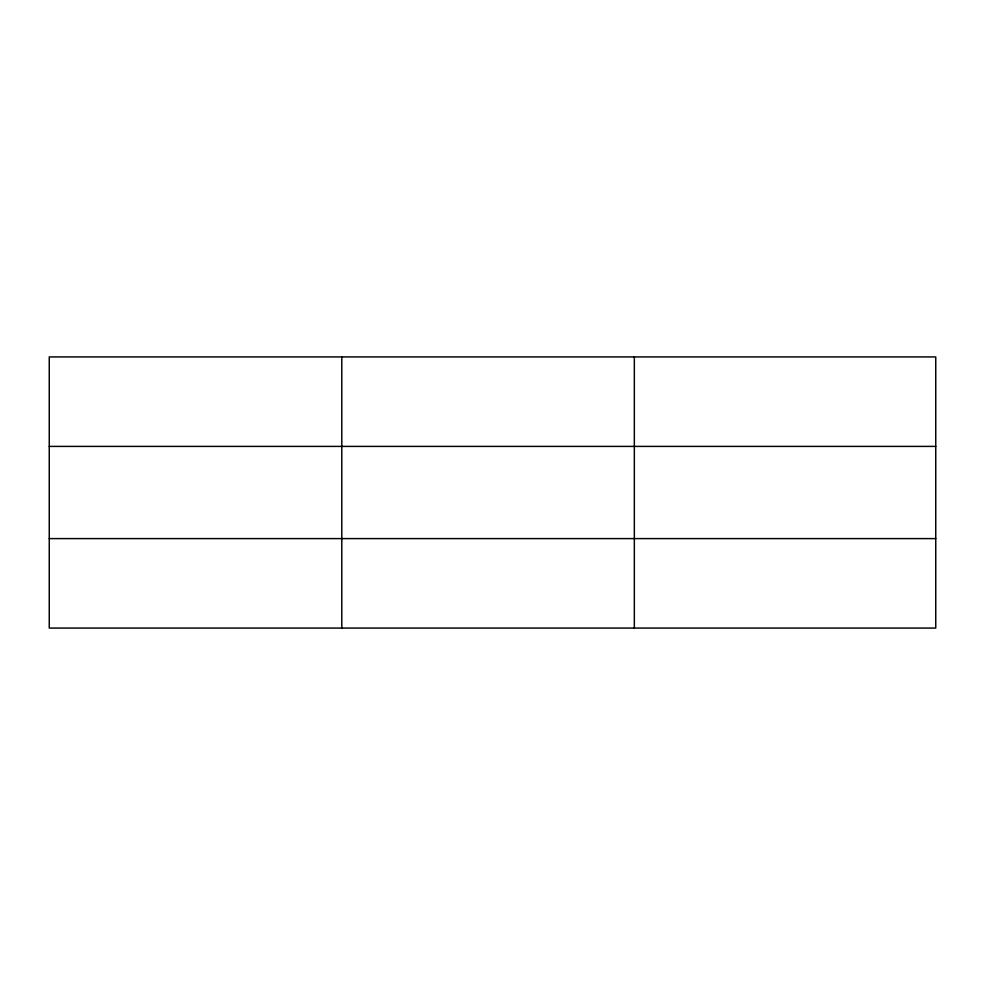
<?xml version="1.0" encoding="UTF-8"?>
<svg xmlns="http://www.w3.org/2000/svg" width="985" height="985" viewBox="0 0 985 985"><rect width="100%" height="100%" fill="white"/><g stroke="black" fill="none" stroke-linecap="round" stroke-linejoin="round"><path stroke-width="1.48" d="M341.795 628.073L341.795 356.927M634.34 628.073L634.34 356.927M935.75 446.402L935.75 356.927L49.25 356.927L49.25 628.073L935.75 628.073L935.75 446.402L49.25 446.402M49.25 538.598L935.75 538.598"/></g></svg>
